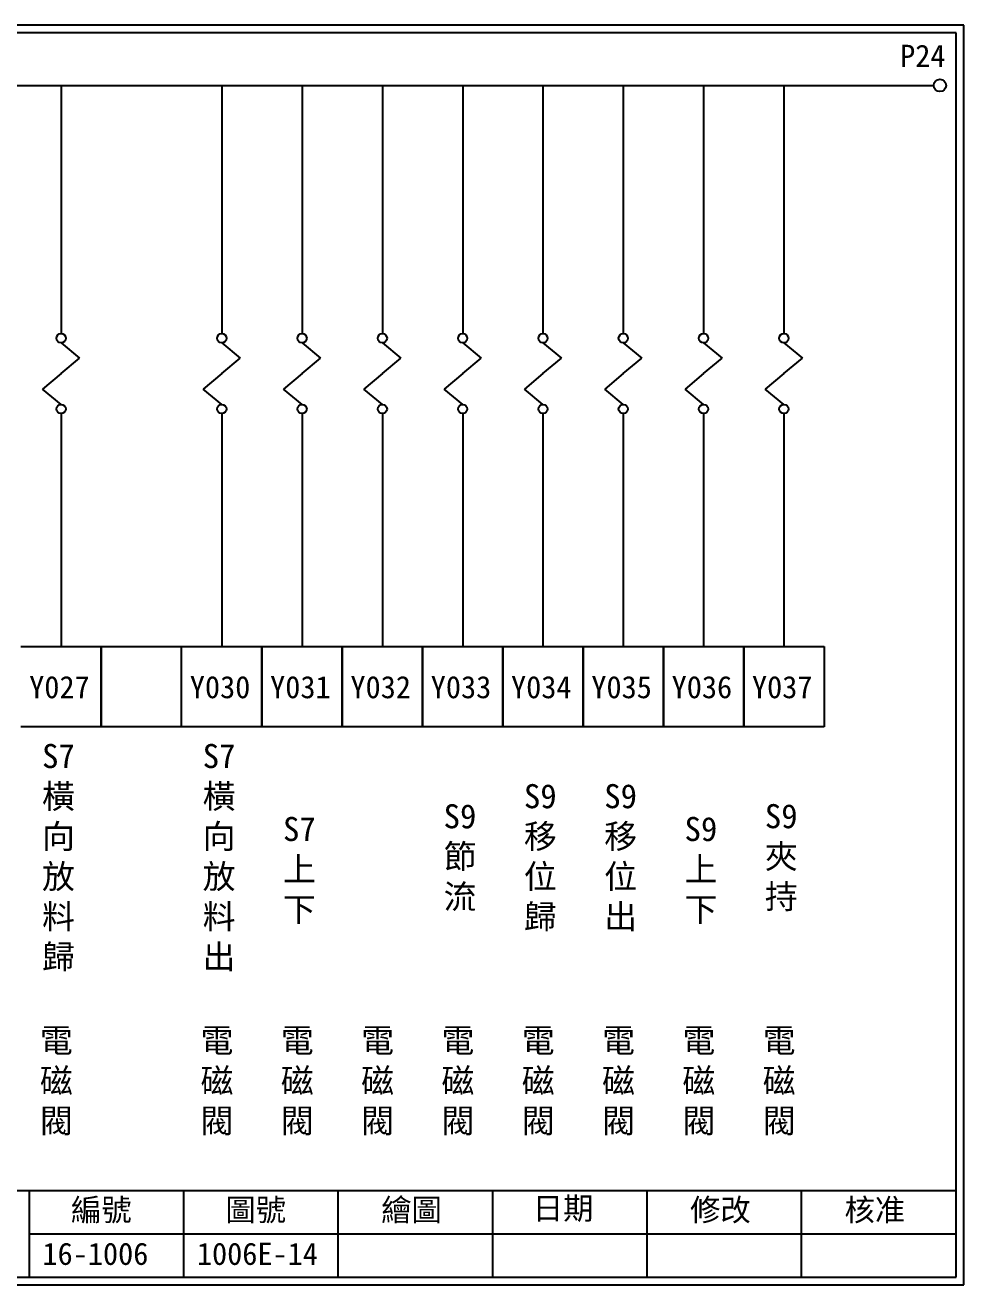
# Model space of a CAD drawing. Extents: x 889 to 1176, y 251 to 455.
# Drawn here: x 1024.1 to 1176.1, y 251.2 to 455.2 of the extents above; entities that cross this region are included whole.
import ezdxf

# ---------------------------------------------------------------- set-up
doc = ezdxf.new("R2010")
doc.units = 0
doc.layers.get('0').update_dxf_attribs({"linetype": 'CONTINUOUS'})
doc.layers.add('圖框層', color=7, linetype='CONTINUOUS')
doc.layers.add('標尺寸層', color=3, linetype='CONTINUOUS')
doc.styles.add('CNS', font='romanc.shx', dxfattribs={"bigfont": 'chineset.shx'})
doc.styles.add('STSL', font='kaiu.ttf')

msp = doc.modelspace()

# ---------------------------------------------------------------- linework, layer by layer
at = {"color": 7}
msp.add_circle((1172.21, 445.42), 1, dxfattribs=at)
at = {"layer": '圖框層', "color": 7}
for p, q in [((1176.07, 455.16), (889.07, 455.16)), ((1176.07, 251.2), (1176.07, 455.16)), ((1174.82, 453.91), (890.32, 453.91)), ((1174.82, 252.44), (1174.82, 453.91)), ((890.32, 266.44), (1174.82, 266.44)), ((1024.82, 252.44), (1024.82, 266.44)), ((1049.82, 252.44), (1049.82, 266.44)), ((1074.82, 252.44), (1074.82, 266.44)), ((1099.82, 252.44), (1099.82, 266.44)), ((1124.82, 252.44), (1124.82, 266.44)), ((1149.82, 252.44), (1149.82, 266.44)), ((1024.82, 259.44), (1174.82, 259.44)), ((889.07, 251.2), (1176.07, 251.2)), ((890.32, 252.44), (1174.82, 252.44))]:
    msp.add_line(p, q, dxfattribs=at)
at = {"layer": '標尺寸層', "color": 7}
for p, q in [((893.61, 445.42), (1171.21, 445.42)), ((1029.95, 445.42), (1029.95, 405.22)), ((1055.95, 445.42), (1055.95, 405.22)), ((1068.95, 445.42), (1068.95, 405.22)), ((1081.95, 445.42), (1081.95, 405.22)), ((1094.95, 445.42), (1094.95, 405.22)), ((1107.95, 445.42), (1107.95, 405.22)), ((1120.95, 445.42), (1120.95, 405.22)), ((1133.95, 445.42), (1133.95, 405.22)), ((1146.95, 445.42), (1146.95, 405.22)), ((1029.95, 403.72), (1032.95, 401.23)), ((1055.95, 403.72), (1058.95, 401.23)), ((1068.95, 403.72), (1071.95, 401.23)), ((1081.95, 403.72), (1084.95, 401.23)), ((1094.95, 403.72), (1097.95, 401.23)), ((1107.95, 403.72), (1110.95, 401.23)), ((1120.95, 403.72), (1123.95, 401.23)), ((1133.95, 403.72), (1136.95, 401.23)), ((1146.95, 403.72), (1149.95, 401.23)), ((1029.95, 398.74), (1032.95, 401.23)), ((1055.95, 398.74), (1058.95, 401.23)), ((1068.95, 398.74), (1071.95, 401.23)), ((1081.95, 398.74), (1084.95, 401.23)), ((1094.95, 398.74), (1097.95, 401.23)), ((1107.95, 398.74), (1110.95, 401.23)), ((1120.95, 398.74), (1123.95, 401.23)), ((1133.95, 398.74), (1136.95, 401.23)), ((1146.95, 398.74), (1149.95, 401.23)), ((1029.95, 398.74), (1026.94, 396.25)), ((1055.95, 398.74), (1052.94, 396.25)), ((1068.95, 398.74), (1065.94, 396.25)), ((1081.95, 398.74), (1078.94, 396.25)), ((1094.95, 398.74), (1091.94, 396.25)), ((1107.95, 398.74), (1104.94, 396.25)), ((1120.95, 398.74), (1117.94, 396.25)), ((1133.95, 398.74), (1130.94, 396.25)), ((1146.95, 398.74), (1143.94, 396.25)), ((1029.95, 393.76), (1026.94, 396.25)), ((1055.95, 393.76), (1052.94, 396.25)), ((1068.95, 393.76), (1065.94, 396.25)), ((1081.95, 393.76), (1078.94, 396.25)), ((1094.95, 393.76), (1091.94, 396.25)), ((1107.95, 393.76), (1104.94, 396.25)), ((1120.95, 393.76), (1117.94, 396.25)), ((1133.95, 393.76), (1130.94, 396.25)), ((1146.95, 393.76), (1143.94, 396.25)), ((1029.95, 392.26), (1029.95, 354.55)), ((1055.95, 392.26), (1055.95, 354.55)), ((1068.95, 392.26), (1068.95, 354.55)), ((1081.95, 392.26), (1081.95, 354.55)), ((1094.95, 392.26), (1094.95, 354.55)), ((1107.95, 392.26), (1107.95, 354.55)), ((1120.95, 392.26), (1120.95, 354.55)), ((1133.95, 392.26), (1133.95, 354.55)), ((1146.95, 392.26), (1146.95, 354.55)), ((1023.45, 354.55), (1036.45, 354.55)), ((1036.45, 354.55), (1036.45, 341.55)), ((1036.45, 341.55), (1036.45, 354.55)), ((1036.45, 354.55), (1036.45, 341.55)), ((1036.45, 354.55), (1049.45, 354.55)), ((1036.45, 341.55), (1036.45, 354.55)), ((1049.45, 354.55), (1062.45, 354.55)), ((1049.45, 341.55), (1049.45, 354.55)), ((1049.45, 341.55), (1049.45, 354.55)), ((1062.45, 354.55), (1062.45, 341.55)), ((1062.45, 354.55), (1075.45, 354.55)), ((1062.45, 341.55), (1062.45, 354.55)), ((1075.45, 354.55), (1075.45, 341.55)), ((1075.45, 354.55), (1075.45, 341.55)), ((1075.45, 354.55), (1088.45, 354.55)), ((1075.45, 341.55), (1075.45, 354.55)), ((1088.45, 354.55), (1088.45, 341.55)), ((1088.45, 354.55), (1088.45, 341.55)), ((1088.45, 354.55), (1101.45, 354.55)), ((1088.45, 341.55), (1088.45, 354.55)), ((1101.45, 354.55), (1101.45, 341.55)), ((1101.45, 354.55), (1101.45, 341.55)), ((1101.45, 354.55), (1114.45, 354.55)), ((1101.45, 341.55), (1101.45, 354.55)), ((1114.45, 354.55), (1114.45, 341.55)), ((1114.45, 354.55), (1114.45, 341.55)), ((1114.45, 354.55), (1127.45, 354.55)), ((1114.45, 341.55), (1114.45, 354.55)), ((1127.45, 354.55), (1127.45, 341.55)), ((1127.45, 354.55), (1127.45, 341.55)), ((1127.45, 354.55), (1140.45, 354.55)), ((1127.45, 341.55), (1127.45, 354.55)), ((1140.45, 354.55), (1140.45, 341.55)), ((1140.45, 354.55), (1140.45, 341.55)), ((1140.45, 354.55), (1153.45, 354.55)), ((1140.45, 341.55), (1140.45, 354.55)), ((1153.45, 354.55), (1153.45, 341.55)), ((1036.45, 341.55), (1023.45, 341.55)), ((1049.45, 341.55), (1036.45, 341.55)), ((1062.45, 341.55), (1049.45, 341.55)), ((1075.45, 341.55), (1062.45, 341.55)), ((1088.45, 341.55), (1075.45, 341.55)), ((1101.45, 341.55), (1088.45, 341.55)), ((1114.45, 341.55), (1101.45, 341.55)), ((1127.45, 341.55), (1114.45, 341.55)), ((1140.45, 341.55), (1127.45, 341.55)), ((1153.45, 341.55), (1140.45, 341.55))]:
    msp.add_line(p, q, dxfattribs=at)
for centre in [(1029.95, 404.47), (1055.95, 404.47), (1068.95, 404.47), (1081.95, 404.47), (1094.95, 404.47), (1107.95, 404.47), (1120.95, 404.47), (1133.95, 404.47), (1146.95, 404.47), (1029.95, 393.01), (1055.95, 393.01), (1068.95, 393.01), (1081.95, 393.01), (1094.95, 393.01), (1107.95, 393.01), (1120.95, 393.01), (1133.95, 393.01), (1146.95, 393.01)]:
    msp.add_circle(centre, 0.751, dxfattribs=at)

# ---------------------------------------------------------------- texts
at = {"layer": '圖框層', "color": 7, "style": 'STSL'}
for s, p in [('P24', (1165.77, 448.41)), ('Y027', (1024.78, 346.18)), ('Y030', (1050.78, 346.18)), ('Y031', (1063.78, 346.18)), ('Y032', (1076.78, 346.18)), ('Y033', (1089.78, 346.18)), ('Y034', (1102.78, 346.18)), ('Y035', (1115.78, 346.18)), ('Y036', (1128.78, 346.18)), ('Y037', (1141.78, 346.18)), ('編號', (1031.54, 261.53)), ('圖號', (1056.54, 261.53)), ('繪圖', (1081.76, 261.53)), ('日期', (1106.29, 261.78)), ('修改', (1131.76, 261.53)), ('核准', (1156.76, 261.53)), ('16-1006', (1026.93, 254.42)), ('1006E-14', (1051.93, 254.42))]:
    msp.add_text(s, height=3.6, dxfattribs=at).set_placement(p)
at = {"layer": '標尺寸層', "color": 7, "char_height": 3.9, "attachment_point": 5, "style": 'CNS'}
for s, insert, width in [('{\\fDFKai-SB|b0|i0|c136|p65;S7橫向放料歸}', (1029.52, 320.36), 2.8481), ('{\\fDFKai-SB|b0|i0|c136|p65;S7橫向放料出}', (1055.52, 320.36), 2.8481), ('{\\fDFKai-SB|b0|i0|c136|p65;S9\\P移位歸}', (1107.52, 320.36), 2.8481), ('{\\fDFKai-SB|b0|i0|c136|p65;S9\\P移位出}', (1120.52, 320.36), 2.8481), ('{\\fDFKai-SB|b0|i0|c136|p65;S9\\P節流}', (1094.52, 320.36), 2.8481), ('{\\fDFKai-SB|b0|i0|c136|p65;S9\\P夾持}', (1146.52, 320.36), 2.8481), ('{\\fDFKai-SB|b0|i0|c136|p65;S7上下}', (1068.52, 318.29), 2.8481), ('{\\fDFKai-SB|b0|i0|c136|p65;S9上下}', (1133.52, 318.29), 2.8481), ('{\\fDFKai-SB|b0|i0|c136|p65;電磁閥}', (1029.18, 284.04), 8.6627), ('{\\fDFKai-SB|b0|i0|c136|p65;電磁閥}', (1055.18, 284.04), 8.6627), ('{\\fDFKai-SB|b0|i0|c136|p65;電磁閥}', (1068.18, 284.04), 8.6627), ('{\\fDFKai-SB|b0|i0|c136|p65;電磁閥}', (1081.18, 284.04), 8.6627), ('{\\fDFKai-SB|b0|i0|c136|p65;電磁閥}', (1094.18, 284.04), 8.6627), ('{\\fDFKai-SB|b0|i0|c136|p65;電磁閥}', (1107.18, 284.04), 8.6627), ('{\\fDFKai-SB|b0|i0|c136|p65;電磁閥}', (1120.18, 284.04), 8.6627), ('{\\fDFKai-SB|b0|i0|c136|p65;電磁閥}', (1133.18, 284.04), 8.6627), ('{\\fDFKai-SB|b0|i0|c136|p65;電磁閥}', (1146.18, 284.04), 8.6627)]:
    msp.add_mtext(s, dxfattribs=dict(at, insert=insert, width=width))

doc.saveas('drawing.dxf')
